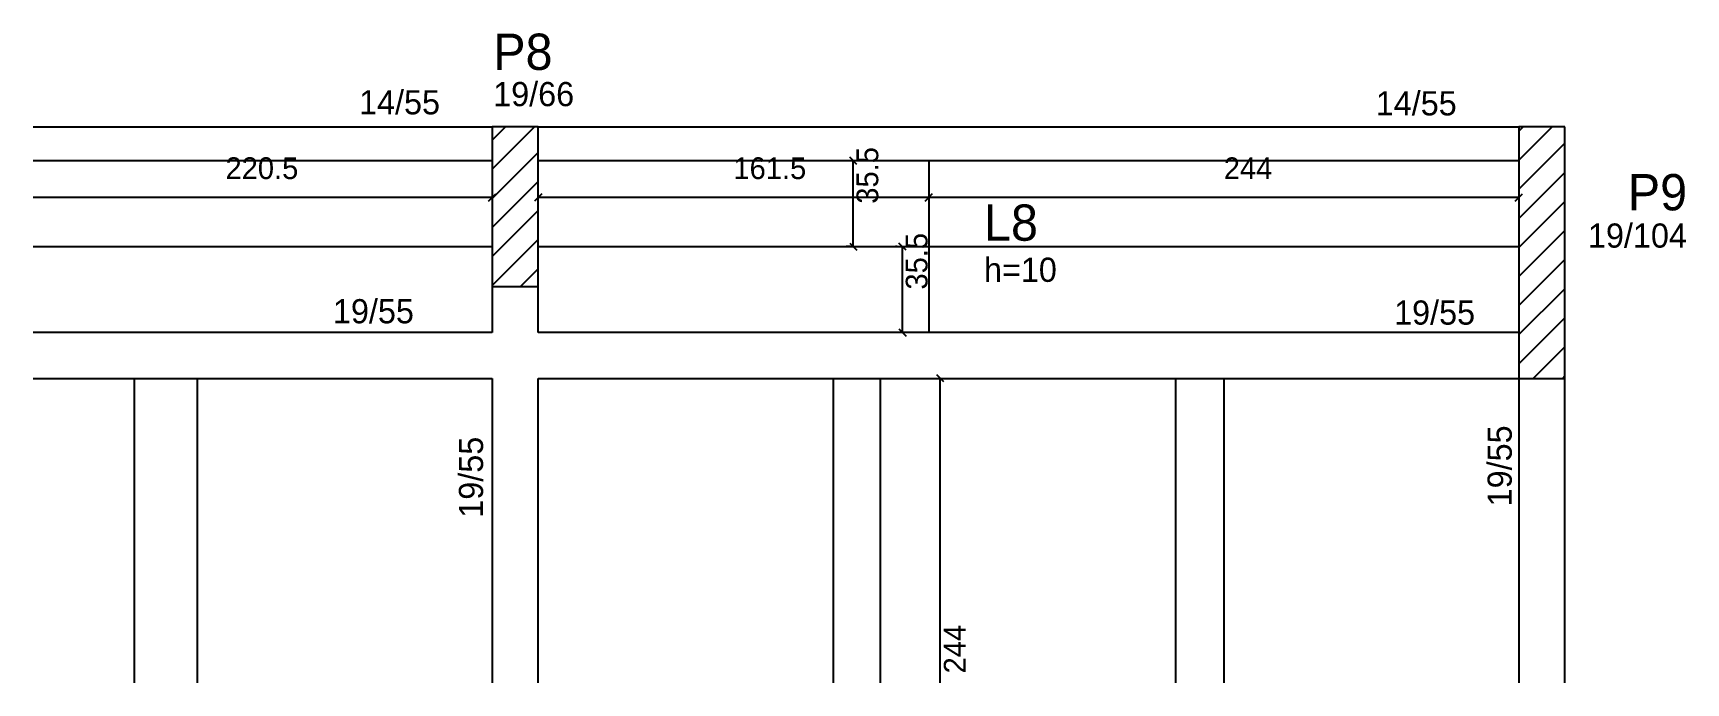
# Model space of a CAD drawing. Header units: metres. Extents: x 6485 to 7168, y 2596 to 2865.
import ezdxf

# ---------------------------------------------------------------- set-up
doc = ezdxf.new("R2010")
doc.units = ezdxf.units.M
for name, color, linetype in [('3', 7, 'Continuous'), ('4', 7, 'Continuous'), ('7', 7, 'Continuous'), ('Painéis', 7, 'Continuous')]:
    doc.layers.add(name, color=color, linetype=linetype)

msp = doc.modelspace()

# ---------------------------------------------------------------- linework, layer by layer
at = {"layer": '3', "color": 3, "lineweight": 25}
for p, q in [((6484.73, 2825.98), (6674.54, 2825.98)), ((6674.54, 2808.4), (6692.11, 2825.98)), ((6674.54, 2820.42), (6680.09, 2825.98)), ((6693.54, 2825.98), (7099.04, 2825.98)), ((7099.04, 2812.17), (7112.84, 2825.98)), ((7099.04, 2824.19), (7100.82, 2825.98)), ((7099.04, 2800.15), (7118.04, 2819.15)), ((6484.73, 2811.98), (6674.54, 2811.98)), ((6674.54, 2796.38), (6693.54, 2815.38)), ((6693.54, 2811.98), (7099.04, 2811.98)), ((6674.54, 2784.36), (6693.54, 2803.36)), ((7099.04, 2788.13), (7118.04, 2807.13)), ((7099.04, 2776.11), (7118.04, 2795.11)), ((6674.54, 2772.34), (6693.54, 2791.34)), ((7099.04, 2764.09), (7118.04, 2783.09)), ((6674.54, 2760.32), (6693.54, 2779.32)), ((7099.04, 2752.07), (7118.04, 2771.07)), ((6686.22, 2759.98), (6693.54, 2767.3)), ((7099.04, 2740.05), (7118.04, 2759.05)), ((7099.04, 2728.03), (7118.04, 2747.03)), ((7105.01, 2721.98), (7118.04, 2735.01)), ((7117.03, 2721.98), (7118.04, 2722.99))]:
    msp.add_line(p, q, dxfattribs=at)
for points in [[(6674.54, 2759.98), (6674.54, 2740.98)], [(6693.54, 2740.98), (6693.54, 2759.98)], [(6674.54, 2740.98), (6484.73, 2740.98)], [(7099.04, 2740.98), (6693.54, 2740.98)], [(6484.73, 2721.98), (6674.54, 2721.98)], [(6674.54, 2721.98), (6674.54, 2596.06)], [(6693.54, 2721.98), (7099.04, 2721.98)], [(6693.54, 2596.06), (6693.54, 2721.98)], [(7099.04, 2721.98), (7099.04, 2596.06)], [(7099.04, 2721.98), (7099.04, 2596.06)], [(7118.04, 2596.06), (7118.04, 2721.98)]]:
    msp.add_lwpolyline(points, dxfattribs=at)
at = {"layer": '7', "color": 7, "lineweight": 25}
for points in [[(6693.54, 2825.98), (6674.54, 2825.98)], [(6674.54, 2825.98), (6674.54, 2759.98)], [(6693.54, 2759.98), (6693.54, 2825.98)], [(7118.04, 2825.98), (7099.04, 2825.98)], [(7099.04, 2825.98), (7099.04, 2721.98)], [(7118.04, 2721.98), (7118.04, 2825.98)], [(6674.54, 2759.98), (6693.54, 2759.98)], [(7099.04, 2721.98), (7118.04, 2721.98)]]:
    msp.add_lwpolyline(points, dxfattribs=at)
at = {"layer": 'Painéis', "color": 4, "lineweight": 25}
for p, q in [((6822.77, 2811.92), (6820.88, 2811.92)), ((6823.88, 2776.42), (6823.88, 2811.92)), ((6674.54, 2796.77), (6484.73, 2796.77)), ((6855.04, 2796.77), (6693.54, 2796.77)), ((7099.04, 2796.77), (6855.04, 2796.77)), ((6822.77, 2776.42), (6820.88, 2776.42)), ((6842.01, 2776.42), (6841.26, 2776.42)), ((6844.26, 2740.92), (6844.26, 2776.42)), ((6842.01, 2740.92), (6841.26, 2740.92)), ((6859.85, 2596.06), (6859.85, 2721.98))]:
    msp.add_line(p, q, dxfattribs=at)
at = {"layer": 'Painéis', "color": 0, "lineweight": 25}
for p, q in [((6825.38, 2810.42), (6822.38, 2813.42)), ((6673.04, 2795.27), (6676.04, 2798.27)), ((6695.04, 2798.27), (6692.04, 2795.27)), ((6856.54, 2798.27), (6853.54, 2795.27)), ((6853.54, 2795.27), (6856.54, 2798.27)), ((7097.54, 2795.27), (7100.54, 2798.27)), ((6822.38, 2777.92), (6825.38, 2774.92)), ((6845.76, 2774.92), (6842.76, 2777.92)), ((6842.76, 2742.42), (6845.76, 2739.42)), ((6861.35, 2720.48), (6858.35, 2723.48))]:
    msp.add_line(p, q, dxfattribs=at)
at = {"layer": 'Painéis', "color": 200, "lineweight": 25}
for p, q in [((6855.04, 2811.92), (6855.04, 2740.92)), ((6484.73, 2776.42), (6674.54, 2776.42)), ((6693.54, 2776.42), (7099.04, 2776.42)), ((6526.54, 2721.98), (6526.54, 2596.06)), ((6552.54, 2721.98), (6552.54, 2596.06)), ((6815.54, 2721.98), (6815.54, 2596.06)), ((6835.04, 2721.98), (6835.04, 2596.06)), ((6957.04, 2721.98), (6957.04, 2596.06)), ((6977.04, 2721.98), (6977.04, 2596.06))]:
    msp.add_line(p, q, dxfattribs=at)

# ---------------------------------------------------------------- texts
at = {"layer": '3', "color": 3, "lineweight": 25}
for s, p in [('19/66', (6674.98, 2834.5)), ('14/55', (6619.52, 2831.11)), ('14/55', (7039.88, 2830.69)), ('19/104', (7127.62, 2776.01)), ('h=10', (6877.9, 2761.87)), ('19/55', (6608.73, 2744.73)), ('19/55', (7047.47, 2744.18))]:
    msp.add_text(s, height=10, dxfattribs=at).set_placement(p)
for p in [(7096.11, 2669.06), (6670.79, 2664.37)]:
    msp.add_text('19/55', height=10, rotation=90, dxfattribs=at).set_placement(p)
at = {"layer": '4', "color": 4, "lineweight": 25}
for s, p in [('P8', (6674.98, 2849.5)), ('P9', (7144.08, 2791.44)), ('L8', (6877.9, 2778.87))]:
    msp.add_text(s, height=15, dxfattribs=at).set_placement(p)
at = {"layer": 'Painéis', "color": 240, "lineweight": 25}
for s, p in [('35.5', (6834.18, 2794.17)), ('35.5', (6854.56, 2758.67)), ('244', (6870.29, 2599.98))]:
    msp.add_text(s, height=9, rotation=90, dxfattribs=at).set_placement(p)
for s, p in [('220.5', (6564.29, 2804.36)), ('161.5', (6774.29, 2804.36)), ('244', (6977.04, 2804.33))]:
    msp.add_text(s, height=9, dxfattribs=at).set_placement(p)

doc.saveas('drawing.dxf')
